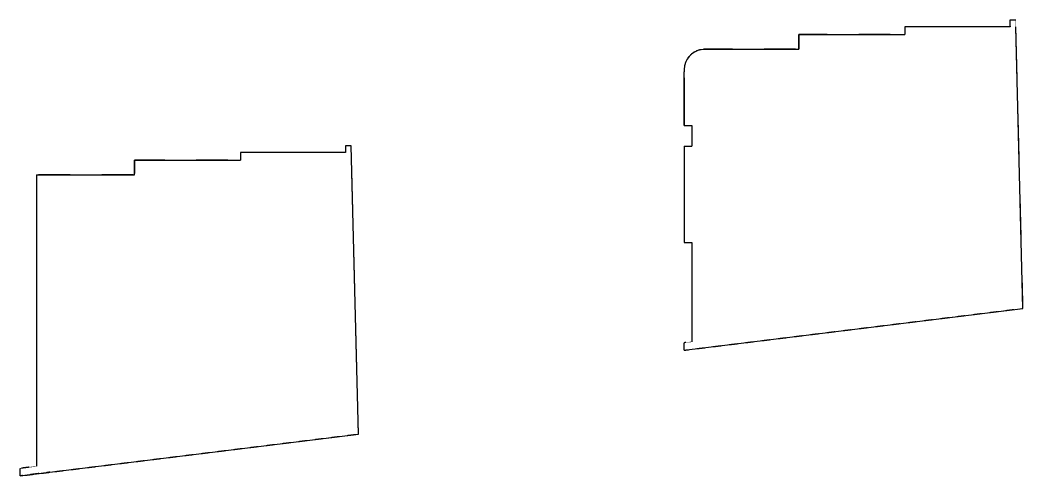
# Model space of a CAD drawing. Header units: inches. Extents: x -111 to 45239, y -6849 to 1261.
# Drawn here: x 20825 to 22031, y -1583 to -1035 of the extents above; entities that cross this region are included whole.
import ezdxf

# ---------------------------------------------------------------- set-up
doc = ezdxf.new("R2010")
doc.units = ezdxf.units.IN
doc.header["$LTSCALE"] = 0.5
doc.header["$MEASUREMENT"] = 0
doc.linetypes.add('DASH', pattern=[0.35, 0.25, -0.1])
doc.layers.add('Toilet', color=7, linetype='Continuous', lineweight=25)

msp = doc.modelspace()

# ---------------------------------------------------------------- linework, layer by layer
at = {"layer": 'Toilet', "color": 1, "linetype": 'DASH', "ltscale": 0.1}
for p, q in [((22015.8, -1042.7), (22015.6, -1034.7)), ((22015.6, -1034.7), (22022.6, -1034.7)), ((22022.8, -1042.7), (22022.6, -1034.7)), ((21216.3, -1193.8), (21216.1, -1185.8)), ((21216.1, -1185.8), (21223.1, -1185.8)), ((21632.9, -1421.4), (21623.9, -1422.5)), ((21623.9, -1431.5), (21623.9, -1422.5)), ((20844.4, -1571.1), (20824.7, -1573.6)), ((20824.7, -1582.6), (20824.7, -1573.6)), ((20860.4, -1578.2), (20824.7, -1582.6))]:
    msp.add_line(p, q, dxfattribs=at)
at = {"layer": 'Toilet'}
for p, q in [((22015.8, -1042.7), (21889.4, -1042.7)), ((21889.4, -1042.7), (21889.4, -1052)), ((22031.4, -1381.2), (22022.8, -1042.7)), ((21761.9, -1052), (21889.4, -1052)), ((21761.9, -1069.7), (21761.9, -1052)), ((21644.2, -1070.2), (21647.9, -1069.7)), ((21647.9, -1069.7), (21761.9, -1069.7)), ((21623.9, -1094), (21623.9, -1096.7)), ((21623.9, -1161.4), (21623.9, -1096.7)), ((21623.9, -1161.4), (21632.9, -1161.4)), ((21632.9, -1161.4), (21632.9, -1186.4)), ((21216.3, -1193.8), (21089.9, -1193.8)), ((21089.9, -1193.8), (21089.9, -1203.2)), ((21231.9, -1532.3), (21223.1, -1185.8)), ((21623.9, -1186.4), (21632.9, -1186.4)), ((21623.9, -1186.4), (21623.9, -1301.9)), ((20962.4, -1203.2), (21089.9, -1203.2)), ((20962.4, -1220.8), (20962.4, -1203.2)), ((20844.4, -1220.8), (20844.4, -1571.1)), ((20844.4, -1220.8), (20962.4, -1220.8)), ((21623.9, -1301.9), (21632.9, -1301.9)), ((21632.9, -1301.9), (21632.9, -1421.4)), ((21623.9, -1431.5), (22031.4, -1381.2)), ((20824.7, -1582.6), (21231.9, -1532.3))]:
    msp.add_line(p, q, dxfattribs=at)
at = {"layer": 'Toilet', "color": 1, "linetype": 'DASH', "ltscale": 0.1}
msp.add_lwpolyline([(22022.8, -1042.7), (22022.6, -1034.7), (22015.6, -1034.7), (22015.8, -1042.7), (21889.4, -1042.7), (21889.4, -1052), (21761.9, -1052), (21761.9, -1069.7), (21647.9, -1069.7), (21644.2, -1070.2, 0.369953), (21623.9, -1094), (21623.9, -1096.7), (21623.9, -1161.4), (21632.9, -1161.4), (21632.9, -1186.4), (21623.9, -1186.4), (21623.9, -1301.9), (21632.9, -1301.9), (21632.9, -1421.4), (21623.9, -1422.5), (21623.9, -1431.5), (22031.4, -1381.2)], format="xyb", close=True, dxfattribs=at)
msp.add_lwpolyline([(21223.1, -1185.8), (21216.1, -1185.8), (21216.3, -1193.8), (21089.9, -1193.8), (21089.9, -1203.2), (20962.4, -1203.2), (20962.4, -1220.8), (20844.4, -1220.8), (20844.4, -1571.1), (20824.7, -1573.6), (20824.7, -1582.6), (20860.4, -1578.2), (21231.9, -1532.3)], close=True, dxfattribs=at)
at = {"layer": 'Toilet'}
msp.add_arc((21647.9, -1094), 24, 98.7916, 180, dxfattribs=at)

doc.saveas('drawing.dxf')
